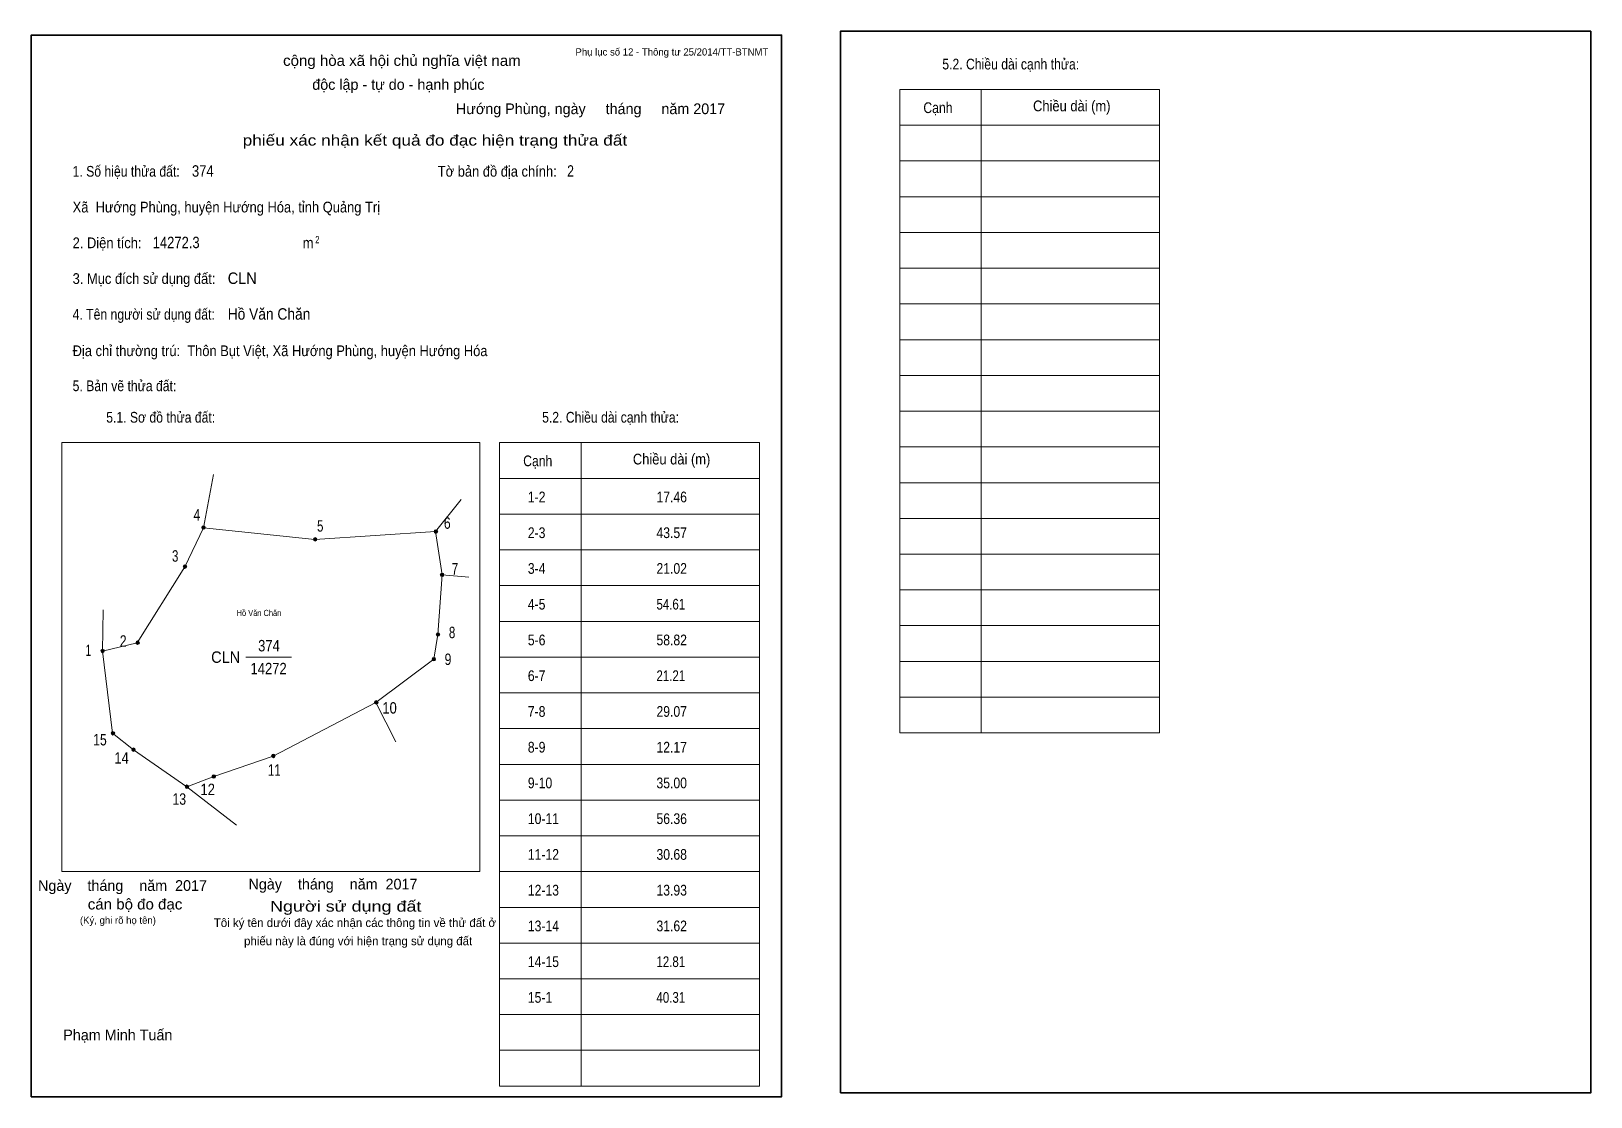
# Model space of a CAD drawing. Header units: centimetres. Extents: x 0 to 43.6, y 0 to 29.8.
import ezdxf
from ezdxf.enums import TextEntityAlignment as Align

# ---------------------------------------------------------------- set-up
doc = ezdxf.new("R2010")
doc.units = ezdxf.units.CM
doc.header["$LTSCALE"] = 0.12
for name, color, linetype in [('30', 7, 'Continuous'), ('34', 7, 'Continuous'), ('62', 7, 'Continuous')]:
    doc.layers.add(name, color=color, linetype=linetype)
for name, color, linetype, lineweight in [('32', 7, 'Continuous', 13), ('33', 7, 'Continuous', 13), ('61', 7, 'Continuous', 13), ('63', 7, 'Continuous', 13)]:
    doc.layers.add(name, color=color, linetype=linetype, lineweight=lineweight)

msp = doc.modelspace()

# ---------------------------------------------------------------- hatches: boundary and pattern name
at = {"layer": '32'}
for points in [[(4.8712, 15.9273, 1), (4.7712, 15.9273, 1)], [(11.3773, 15.8121, 1), (11.2773, 15.8121, 1)], [(7.9976, 15.5951, 1), (7.8976, 15.5951, 1)], [(4.353, 14.8333, 1), (4.253, 14.8333, 1)], [(11.55, 14.603, 1), (11.45, 14.603, 1)], [(3.0288, 12.703, 1), (2.9288, 12.703, 1)], [(11.4348, 12.9333, 1), (11.3348, 12.9333, 1)], [(2.05, 12.4727, 1), (1.95, 12.4727, 1)], [(11.3197, 12.2424, 1), (11.2197, 12.2424, 1)], [(9.7076, 11.0333, 1), (9.6076, 11.0333, 1)], [(2.3379, 10.1697, 1), (2.2379, 10.1697, 1)], [(2.9136, 9.7091, 1), (2.8136, 9.7091, 1)], [(6.8288, 9.5364, 1), (6.7288, 9.5364, 1)], [(5.1591, 8.9606, 1), (5.0591, 8.9606, 1)], [(4.4106, 8.6727, 1), (4.3106, 8.6727, 1)]]:
    msp.add_hatch(color=256, dxfattribs=at).paths.add_polyline_path(points)

# ---------------------------------------------------------------- linework, layer by layer
for centre in [(4.8212, 15.9273), (11.3273, 15.8121), (7.9476, 15.5951), (4.303, 14.8333), (11.5, 14.603), (2.9788, 12.703), (11.3848, 12.9333), (2, 12.4727), (11.2697, 12.2424), (9.6576, 11.0333), (2.2879, 10.1697), (2.8636, 9.7091), (6.7788, 9.5364), (5.1091, 8.9606), (4.3606, 8.6727)]:
    msp.add_circle(centre, 0.05, dxfattribs=at)
at = {"layer": '33'}
msp.add_line((6.01, 12.3), (7.29, 12.3), dxfattribs=at)
at = {"layer": '61'}
for p, q in [((4.82, 15.92), (5.1, 17.41)), ((11.32, 15.81), (12.03, 16.71)), ((11.32, 15.81), (11.5, 14.6)), ((11.5, 14.6), (12.25, 14.54)), ((2, 12.47), (2.01, 13.62)), ((9.65, 11.03), (10.21, 9.93)), ((4.36, 8.67), (5.75, 7.6))]:
    msp.add_line(p, q, dxfattribs=at)
for points in [[(2, 12.47), (2.97, 12.7), (4.3, 14.83), (4.82, 15.92)], [(4.82, 15.92), (7.94, 15.59), (11.32, 15.81)], [(11.5, 14.6), (11.38, 12.93), (11.27, 12.24), (9.65, 11.03)], [(4.36, 8.67), (2.86, 9.71), (2.28, 10.17), (2, 12.47)], [(9.65, 11.03), (6.77, 9.53), (5.11, 8.96), (4.36, 8.67)]]:
    msp.add_lwpolyline(points, dxfattribs=at)
at = {"layer": '63'}
for p, q in [((24.31, 28.18), (31.58, 28.18)), ((24.31, 10.18), (24.31, 28.18)), ((26.59, 10.18), (26.59, 28.18)), ((31.58, 10.18), (31.58, 28.18)), ((24.31, 27.18), (31.58, 27.18)), ((24.31, 26.18), (31.58, 26.18)), ((24.31, 25.18), (31.58, 25.18)), ((24.31, 24.18), (31.58, 24.18)), ((24.31, 23.18), (31.58, 23.18)), ((24.31, 22.18), (31.58, 22.18)), ((24.31, 21.18), (31.58, 21.18)), ((24.31, 20.18), (31.58, 20.18)), ((24.31, 19.18), (31.58, 19.18)), ((0.86, 18.3), (12.56, 18.3)), ((0.86, 6.3), (0.86, 18.3)), ((12.56, 6.3), (12.56, 18.3)), ((13.11, 18.3), (20.38, 18.3)), ((13.11, 0.3), (13.11, 18.3)), ((15.39, 0.3), (15.39, 18.3)), ((20.38, 0.3), (20.38, 18.3)), ((24.31, 18.18), (31.58, 18.18)), ((13.11, 17.3), (20.38, 17.3)), ((24.31, 17.18), (31.58, 17.18)), ((13.11, 16.3), (20.38, 16.3)), ((24.31, 16.18), (31.58, 16.18)), ((13.11, 15.3), (20.38, 15.3)), ((24.31, 15.18), (31.58, 15.18)), ((13.11, 14.3), (20.38, 14.3)), ((24.31, 14.18), (31.58, 14.18)), ((13.11, 13.3), (20.38, 13.3)), ((24.31, 13.18), (31.58, 13.18)), ((13.11, 12.3), (20.38, 12.3)), ((24.31, 12.18), (31.58, 12.18)), ((24.31, 12.18), (31.58, 12.18)), ((13.11, 11.3), (20.38, 11.3)), ((24.31, 11.18), (31.58, 11.18)), ((13.11, 10.3), (20.38, 10.3)), ((24.31, 10.18), (31.58, 10.18)), ((13.11, 9.3), (20.38, 9.3)), ((13.11, 8.3), (20.38, 8.3)), ((13.11, 7.3), (20.38, 7.3)), ((0.86, 6.3), (12.56, 6.3)), ((13.11, 6.3), (20.38, 6.3)), ((13.11, 5.3), (20.38, 5.3)), ((13.11, 4.3), (20.38, 4.3)), ((13.11, 3.3), (20.38, 3.3)), ((13.11, 2.3), (20.38, 2.3)), ((13.11, 2.3), (20.38, 2.3)), ((13.11, 1.3), (20.38, 1.3)), ((13.11, 0.3), (20.38, 0.3))]:
    msp.add_line(p, q, dxfattribs=at)
at = {"layer": '63', "lineweight": 35}
for points in [[(0, 0), (0, 29.7), (21, 29.7), (21, 0)], [(22.65, 0.11), (22.65, 29.81), (43.65, 29.81), (43.65, 0.11)]]:
    msp.add_lwpolyline(points, close=True, dxfattribs=at)

# ---------------------------------------------------------------- texts
at = {"layer": '30'}
for s, width, p in [('1-2', 0.85, (13.9, 16.63)), ('17.46', 0.85, (17.5, 16.63)), ('2-3', 0.85, (13.9, 15.63)), ('43.57', 0.85, (17.5, 15.63)), ('3-4', 0.85, (13.9, 14.63)), ('21.02', 0.85, (17.5, 14.63)), ('4-5', 0.85, (13.9, 13.63)), ('54.61', 0.8, (17.5, 13.63)), ('5-6', 0.85, (13.9, 12.63)), ('58.82', 0.85, (17.5, 12.63)), ('6-7', 0.85, (13.9, 11.63)), ('21.21', 0.8, (17.5, 11.63)), ('7-8', 0.85, (13.9, 10.63)), ('29.07', 0.85, (17.5, 10.63)), ('8-9', 0.85, (13.9, 9.63)), ('12.17', 0.85, (17.5, 9.63)), ('9-10', 0.85, (13.9, 8.63)), ('35.00', 0.85, (17.5, 8.63)), ('10-11', 0.85, (13.9, 7.63)), ('56.36', 0.85, (17.5, 7.63)), ('11-12', 0.85, (13.9, 6.63)), ('30.68', 0.85, (17.5, 6.63)), ('12-13', 0.85, (13.9, 5.63)), ('13.93', 0.85, (17.5, 5.63)), ('13-14', 0.85, (13.9, 4.63)), ('31.62', 0.85, (17.5, 4.63)), ('14-15', 0.85, (13.9, 3.63)), ('12.81', 0.8, (17.5, 3.63)), ('15-1', 0.85, (13.9, 2.63)), ('40.31', 0.8, (17.5, 2.63))]:
    msp.add_text(s, height=0.3, dxfattribs=dict(at, width=width)).set_placement(p)
at = {"layer": '32'}
for s, width, p in [('4', 0.8, (4.635, 16.12)), ('6', 0.8, (11.645, 15.89)), ('5', 0.75, (8.09, 15.81)), ('3', 0.75, (4.03, 14.97)), ('7', 0.75, (11.86, 14.61)), ('8', 0.75, (11.78, 12.83)), ('2', 0.8, (2.575, 12.59)), ('1', 0.65, (1.6, 12.33)), ('9', 0.8, (11.665, 12.08)), ('10', 0.85, (10.03, 10.72)), ('15', 0.8, (1.925, 9.83)), ('14', 0.85, (2.53, 9.32)), ('11', 0.75, (6.805, 8.98)), ('12', 0.85, (4.94, 8.44)), ('13', 0.8, (4.145, 8.17))]:
    msp.add_text(s, height=0.32, dxfattribs=dict(at, width=width)).set_placement(p, align=Align.CENTER)
at = {"layer": '33', "width": 0.85}
for s, p in [('374', (6.655, 12.46)), ('14272', (6.645, 11.82))]:
    msp.add_text(s, height=0.32, dxfattribs=at).set_placement(p, align=Align.CENTER)
at = {"layer": '33', "width": 0.95}
msp.add_text('CLN', height=0.32, dxfattribs=at).set_placement((5.85, 12.14), align=Align.RIGHT)
at = {"layer": '34'}
for s, width, p in [('374', 0.85, (4.5, 25.74)), ('2', 0.8, (15, 25.74)), ('14272.3', 0.85, (3.4, 23.74)), ('CLN', 0.95, (5.5, 22.74)), ('Hồ Văn Chăn', 0.9, (5.5, 21.74))]:
    msp.add_text(s, height=0.32, dxfattribs=dict(at, width=width)).set_placement(p)
at = {"layer": '62', "width": 0.9}
msp.add_text('Hồ Văn Chăn', height=0.1727, dxfattribs=at).set_placement((6.375, 13.45), align=Align.CENTER)
at = {"layer": '63'}
for s, height, p in [('Phụ lục số 12 - Thông tư 25/2014/TT-BTNMT', 0.2, (20.63, 29.13)), ('Ngày    tháng    năm  2017', 0.3, (10.81, 5.8)), ('Ngày    tháng    năm  2017', 0.3, (4.92, 5.76)), ('(Ký, ghi rõ họ tên)', 0.2, (3.49, 4.84))]:
    msp.add_text(s, height=height, dxfattribs=at).set_placement(p, align=Align.RIGHT)
at = {"layer": '63', "width": 1.05}
msp.add_text('cộng hòa xã hội chủ nghĩa việt nam', height=0.3, dxfattribs=at).set_placement((10.375, 28.84), align=Align.CENTER)
at = {"layer": '63'}
for s, height, width, p in [('5.2. Chiều dài cạnh thửa:', 0.3, 0.85, (25.5, 28.74)), ('Cạnh', 0.3, 0.85, (24.97, 27.52)), ('Chiều dài (m)', 0.3, 0.9, (28.04, 27.57)), ('1. Số hiệu thửa đất:', 0.3, 0.85, (1.16, 25.74)), ('Tờ bản đồ địa chính:', 0.3, 0.9, (11.38, 25.74)), ('Xã  Hướng Phùng, huyện Hướng Hóa, tỉnh Quảng Trị', 0.3, 0.9, (1.16, 24.74)), ('2. Diện tích:', 0.3, 0.9, (1.16, 23.74)), ('2', 0.2, 0.8, (7.95, 23.88)), ('m', 0.3, 0.9, (7.6, 23.74)), ('3. Mục đích sử dụng đất:', 0.3, 0.9, (1.16, 22.74)), ('4. Tên người sử dụng đất:', 0.3, 0.85, (1.16, 21.74)), ('Địa chỉ thường trú:  Thôn Bụt Việt, Xã Hướng Phùng, huyện Hướng Hóa', 0.3, 0.9, (1.16, 20.72)), ('5. Bản vẽ thửa đất:', 0.3, 0.85, (1.16, 19.74)), ('5.1. Sơ đồ thửa đất:', 0.3, 0.85, (2.1, 18.86)), ('5.2. Chiều dài cạnh thửa:', 0.3, 0.85, (14.3, 18.86)), ('Cạnh', 0.3, 0.85, (13.77, 17.64)), ('Chiều dài (m)', 0.3, 0.9, (16.84, 17.69))]:
    msp.add_text(s, height=height, dxfattribs=dict(at, width=width)).set_placement(p)
for s, height, p in [('độc lập - tự do - hạnh phúc', 0.3, (10.275, 28.17)), ('Hướng Phùng, ngày     tháng     năm 2017', 0.3, (15.655, 27.49)), ('Tôi ký tên dưới đây xác nhận các thông tin về thử đất ở ', 0.24, (9.105, 4.75)), ('phiếu này là đúng với hiện trạng sử dụng đất', 0.24, (9.15, 4.24)), ('Phạm Minh Tuấn', 0.3, (2.425, 1.58))]:
    msp.add_text(s, height=height, dxfattribs=at).set_placement(p, align=Align.CENTER)
for s, width, p in [('phiếu xác nhận kết quả đo đạc hiện trạng thửa đất', 1.2, (16.68, 26.61)), ('cán bộ đo đạc', 1.05, (4.23, 5.24)), ('Người sử dụng đất', 1.25, (10.92, 5.18))]:
    msp.add_text(s, height=0.3, dxfattribs=dict(at, width=width)).set_placement(p, align=Align.RIGHT)

doc.saveas('drawing.dxf')
